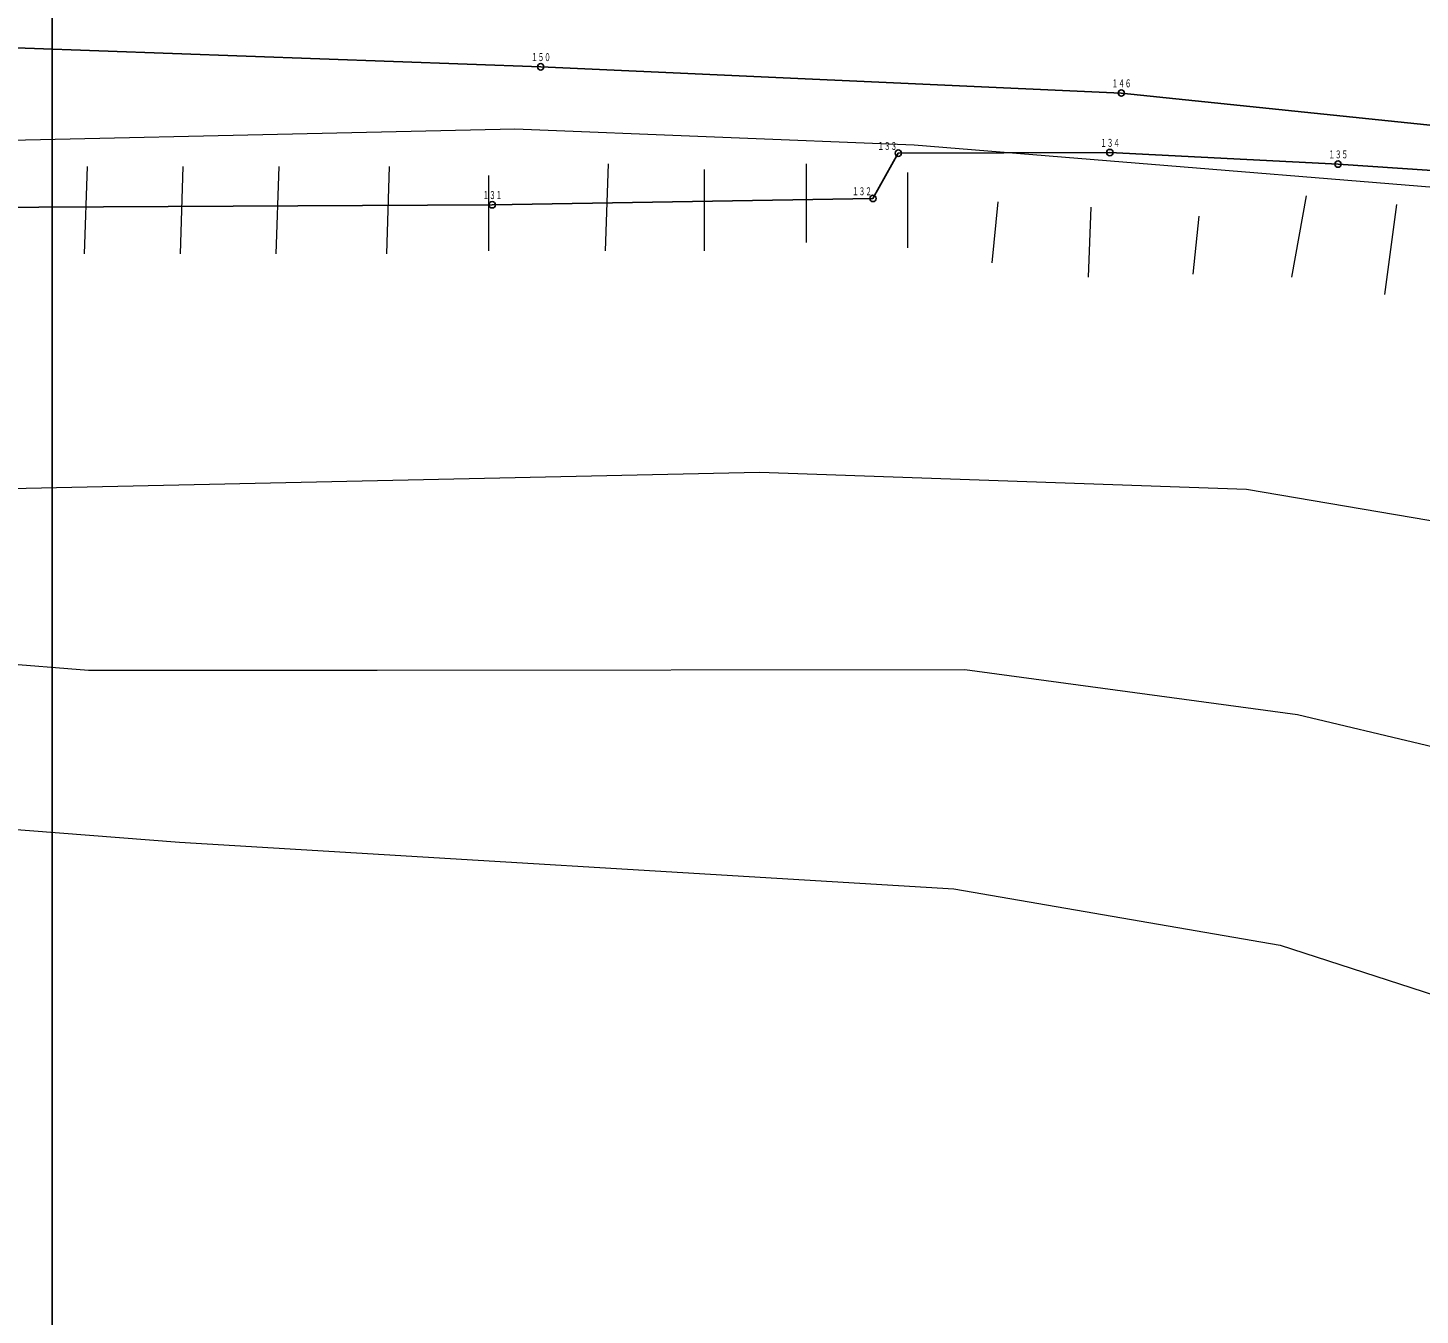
# Model space of a CAD drawing. Units: millimetres on the paper. Extents: x -947 to 759, y -3980 to 320.
# Drawn here: x -405 to -339.4, y 55.5 to 116.2 of the extents above; entities that cross this region are included whole.
import ezdxf
from ezdxf.enums import TextEntityAlignment as Align

# ---------------------------------------------------------------- set-up
doc = ezdxf.new("R2010")
doc.units = ezdxf.units.MM
for name, color, linetype, lineweight in [('0-0', 7, 'Continuous', 9), ('0-1', 7, 'Continuous', 9), ('0-6', 7, 'Continuous', 9)]:
    doc.layers.add(name, color=color, linetype=linetype, lineweight=lineweight)
for name, color, linetype in [('6-3', 5, 'Continuous'), ('6-5', 5, 'Continuous'), ('6-6', 5, 'Continuous')]:
    doc.layers.add(name, color=color, linetype=linetype)
doc.styles.add('ＭＳ ゴシック', font='')
doc.styles.get('ＭＳ ゴシック').set_extended_font_data('MS Gothic')

msp = doc.modelspace()

# ---------------------------------------------------------------- linework, layer by layer
at = {"layer": '0-0'}
msp.add_lwpolyline([(-403.833, -280.333), (402.833, -280.333), (419.5, -297), (-420.5, -297), (-420.5, 297), (-403.833, 280.333)], close=True, dxfattribs=at)
at = {"layer": '0-1', "color": 5}
msp.add_lwpolyline([(402.833, -280.333), (-403.833, -280.333), (-403.833, 280.333)], dxfattribs=at)
at = {"layer": '0-6'}
for p, q in [((-402.312, 105.549), (-402.18, 109.669)), ((-402.312, 105.549), (-402.18, 109.669)), ((-397.793, 105.549), (-397.661, 109.669)), ((-397.793, 105.549), (-397.661, 109.669)), ((-393.273, 105.549), (-393.141, 109.669)), ((-393.273, 105.549), (-393.141, 109.669)), ((-388.061, 105.549), (-387.929, 109.669)), ((-388.061, 105.549), (-387.929, 109.669)), ((-377.752, 105.689), (-377.62, 109.789)), ((-377.752, 105.689), (-377.62, 109.789)), ((-368.284, 106.089), (-368.284, 109.789)), ((-368.284, 106.089), (-368.284, 109.789)), ((-383.261, 105.689), (-383.261, 109.249)), ((-383.261, 105.689), (-383.261, 109.249)), ((-373.084, 105.689), (-373.084, 109.529)), ((-373.084, 105.689), (-373.084, 109.529)), ((-363.501, 105.829), (-363.501, 109.389)), ((-363.501, 105.829), (-363.501, 109.389)), ((-359.525, 105.129), (-359.245, 108.009)), ((-359.525, 105.129), (-359.245, 108.009)), ((-354.989, 104.449), (-354.857, 107.749)), ((-354.989, 104.449), (-354.857, 107.749)), ((-345.406, 104.449), (-344.713, 108.289)), ((-345.406, 104.449), (-344.713, 108.289)), ((-341.018, 103.629), (-340.458, 107.869)), ((-341.018, 103.629), (-340.458, 107.869)), ((-350.057, 104.589), (-349.777, 107.329)), ((-350.057, 104.589), (-349.777, 107.329)), ((-419.393, 87.29), (-402.131, 85.929)), ((-419.393, 87.29), (-402.131, 85.929))]:
    msp.add_line(p, q, dxfattribs=at)
at = {"layer": '0-6', "color": 5}
for p, q in [((-402.312, 105.549), (-402.18, 109.669)), ((-402.312, 105.549), (-402.18, 109.669)), ((-397.793, 105.549), (-397.661, 109.669)), ((-397.793, 105.549), (-397.661, 109.669)), ((-393.273, 105.549), (-393.141, 109.669)), ((-393.273, 105.549), (-393.141, 109.669)), ((-388.061, 105.549), (-387.929, 109.669)), ((-388.061, 105.549), (-387.929, 109.669)), ((-377.752, 105.689), (-377.62, 109.789)), ((-377.752, 105.689), (-377.62, 109.789)), ((-368.284, 106.089), (-368.284, 109.789)), ((-368.284, 106.089), (-368.284, 109.789)), ((-383.261, 105.689), (-383.261, 109.249)), ((-383.261, 105.689), (-383.261, 109.249)), ((-373.084, 105.689), (-373.084, 109.529)), ((-373.084, 105.689), (-373.084, 109.529)), ((-363.501, 105.829), (-363.501, 109.389)), ((-363.501, 105.829), (-363.501, 109.389)), ((-359.525, 105.129), (-359.245, 108.009)), ((-359.525, 105.129), (-359.245, 108.009)), ((-354.989, 104.449), (-354.857, 107.749)), ((-354.989, 104.449), (-354.857, 107.749)), ((-345.406, 104.449), (-344.713, 108.289)), ((-345.406, 104.449), (-344.713, 108.289)), ((-341.018, 103.629), (-340.458, 107.869)), ((-341.018, 103.629), (-340.458, 107.869)), ((-350.057, 104.589), (-349.777, 107.329)), ((-350.057, 104.589), (-349.777, 107.329))]:
    msp.add_line(p, q, dxfattribs=at)
at = {"layer": '0-6'}
for points in [[(-66.465, 17.09), (-94.918, 32.45), (-122.415, 46.33), (-154.448, 61.09), (-212.937, 82.69), (-240.648, 90.829), (-274.462, 99.729), (-300.903, 104.829), (-328.878, 107.869), (-363.204, 110.669), (-382.024, 111.429), (-415.591, 110.669)], [(-66.465, 17.09), (-94.918, 32.45), (-122.415, 46.33), (-154.448, 61.09), (-212.937, 82.69), (-240.648, 90.829), (-274.462, 99.729), (-300.903, 104.829), (-328.878, 107.869), (-363.204, 110.669), (-382.024, 111.429), (-415.591, 110.669)], [(-415.162, 94.289), (-370.494, 95.249), (-347.534, 94.449), (-335.064, 92.329), (-322.247, 88.329), (-313.175, 86.41), (-293.58, 85.23), (-283.798, 84.75), (-276.623, 82.83), (-265.16, 78.53), (-252.739, 75.91), (-232.682, 73.51), (-215.956, 70.65), (-195.42, 64.93), (-170.761, 54.27), (-156.724, 48.43), (-134.868, 37.93), (-99.042, 18.35)], [(-415.162, 94.289), (-370.494, 95.249), (-347.534, 94.449), (-335.064, 92.329), (-322.247, 88.329), (-313.175, 86.41), (-293.58, 85.23), (-283.798, 84.75), (-276.623, 82.83), (-265.16, 78.53), (-252.739, 75.91), (-232.682, 73.51), (-215.956, 70.65), (-195.42, 64.93), (-170.761, 54.27), (-156.724, 48.43), (-134.868, 37.93), (-99.042, 18.35)], [(-402.131, 85.929), (-388.523, 85.929), (-360.812, 85.95), (-345.142, 83.83), (-326.899, 79.49), (-309.464, 75.43), (-298, 73.51), (-281.291, 72.33), (-271.972, 70.65), (-260.986, 68.03), (-246.883, 65.63), (-224.682, 64.21), (-210.348, 63.01), (-199.115, 60.39), (-187.651, 55.85), (-169.738, 46.53), (-157.087, 39.49), (-147.058, 32.95), (-128.419, 18.95)], [(-402.131, 85.929), (-388.523, 85.929), (-360.812, 85.95), (-345.142, 83.83), (-326.899, 79.49), (-309.464, 75.43), (-298, 73.51), (-281.291, 72.33), (-271.972, 70.65), (-260.986, 68.03), (-246.883, 65.63), (-224.682, 64.21), (-210.348, 63.01), (-199.115, 60.39), (-187.651, 55.85), (-169.738, 46.53), (-157.087, 39.49), (-147.058, 32.95), (-128.419, 18.95)], [(-416.234, 79.25), (-397.842, 77.81), (-361.34, 75.61), (-345.95, 72.95), (-321.175, 64.93), (-306.363, 61.09), (-289.885, 58.71), (-275.716, 56.75), (-260.574, 52.49), (-239.857, 45.53), (-231.972, 41.39), (-219.189, 32.79), (-210.826, 24.91), (-206.999, 18.95), (-205.333, 12.731)], [(-416.234, 79.25), (-397.842, 77.81), (-361.34, 75.61), (-345.95, 72.95), (-321.175, 64.93), (-306.363, 61.09), (-289.885, 58.71), (-275.716, 56.75), (-260.574, 52.49), (-239.857, 45.53), (-231.972, 41.39), (-219.189, 32.79), (-210.826, 24.91), (-206.999, 18.95), (-205.333, 12.731)]]:
    msp.add_lwpolyline(points, dxfattribs=at)
at = {"layer": '6-3'}
for points in [[(-79.835, 26.59), (-124.218, 52.017), (-153.435, 66.316), (-207.489, 83.541), (-281.005, 104.455), (-285.614, 105.966), (-312.202, 108.844), (-353.441, 113.129), (-380.808, 114.366), (-425.965, 115.997), (-465.273, 114.261), (-510.666, 110.643), (-542.583, 107.682)], [(-332.951, 109.08), (-343.224, 109.78), (-353.98, 110.324), (-363.951, 110.296), (-365.146, 108.161), (-383.094, 107.862), (-422.797, 107.658), (-461.941, 107.258), (-476.698, 106.252), (-479, 108.176), (-498.22, 107.926), (-502.878, 108.019), (-542.583, 107.682), (-553.384, 108.034), (-581.87, 103.741)]]:
    msp.add_lwpolyline(points, dxfattribs=at)
at = {"layer": '6-5'}
for centre in [(-380.808, 114.366), (-353.441, 113.129), (-363.951, 110.296), (-353.98, 110.324), (-343.224, 109.78), (-365.146, 108.161), (-383.094, 107.862)]:
    msp.add_circle(centre, 0.15, dxfattribs=at)

# ---------------------------------------------------------------- texts
at = {"layer": '6-6', "style": 'ＭＳ ゴシック', "width": 0.6}
for s, p in [('１５０', (-381.258, 114.526)), ('１４６', (-353.891, 113.289)), ('１３４', (-354.43, 110.484)), ('１３３', (-364.931, 110.336)), ('１３５', (-343.674, 109.94)), ('１３１', (-383.544, 108.022)), ('１３２', (-366.126, 108.201))]:
    msp.add_text(s, height=0.3666, dxfattribs=at).set_placement(p, align=Align.BOTTOM_LEFT)

doc.saveas('drawing.dxf')
